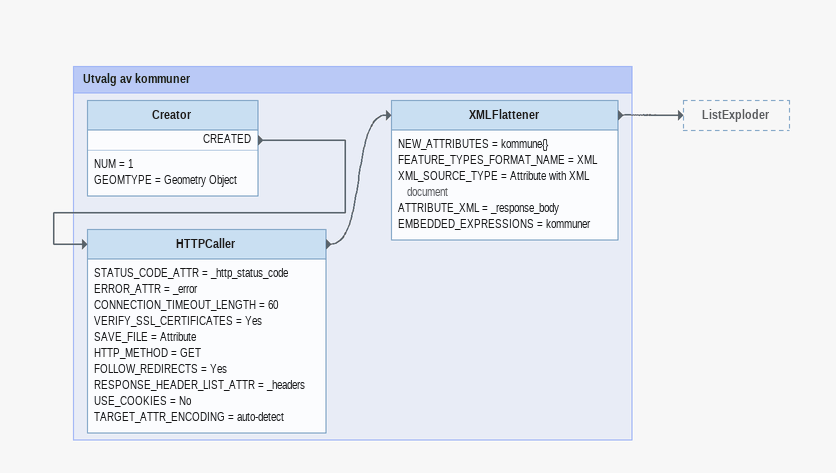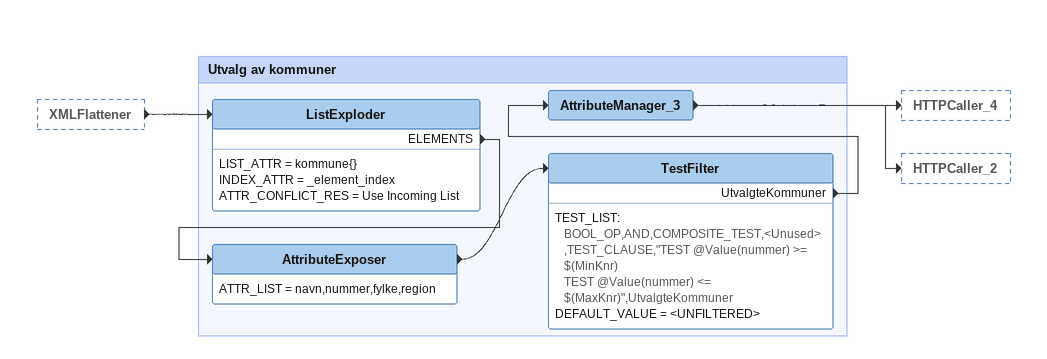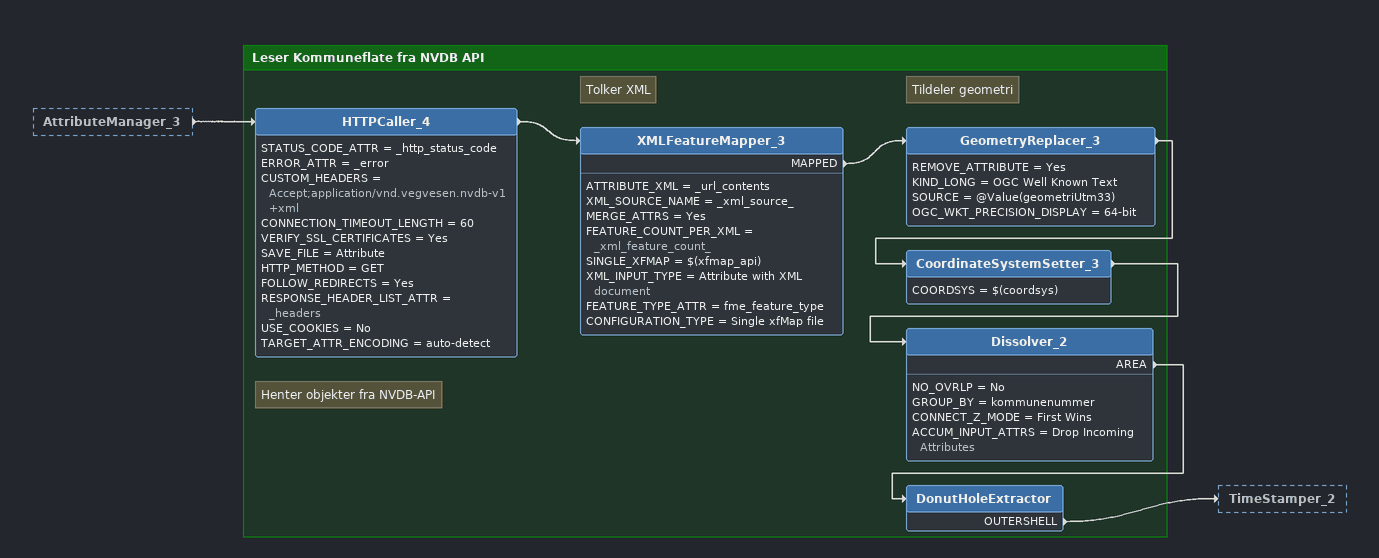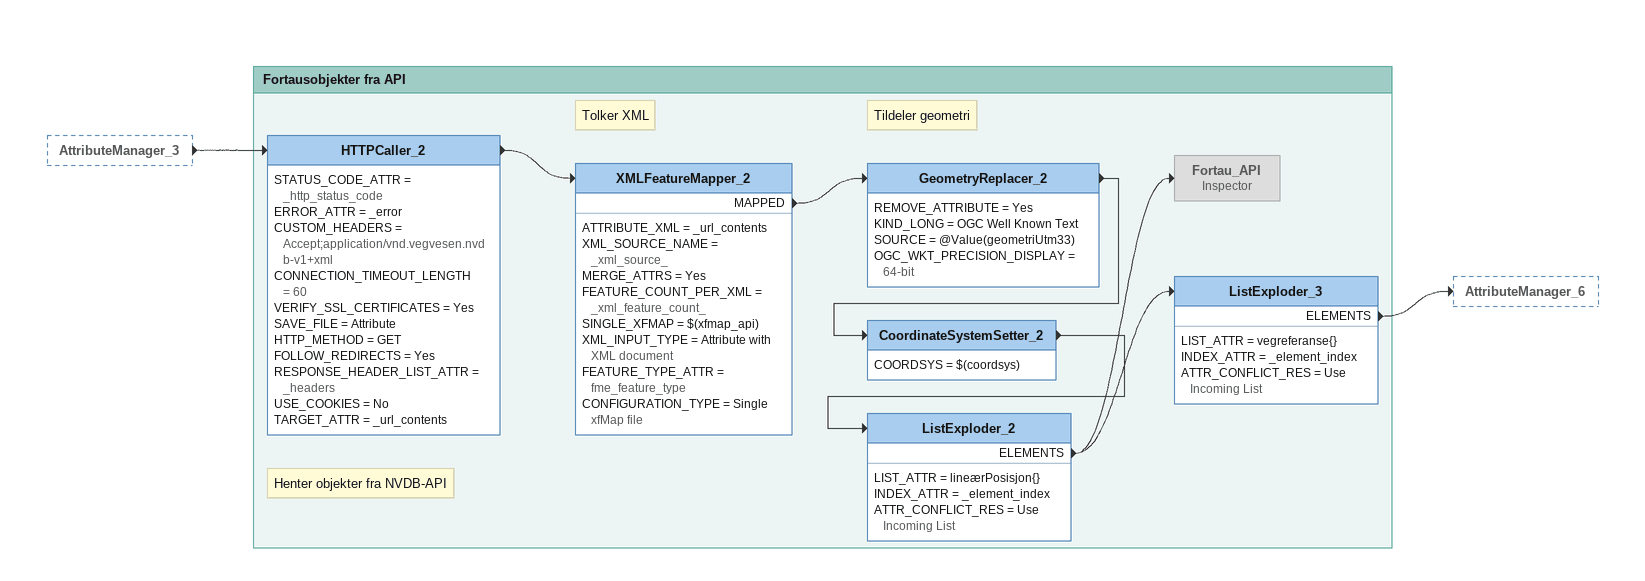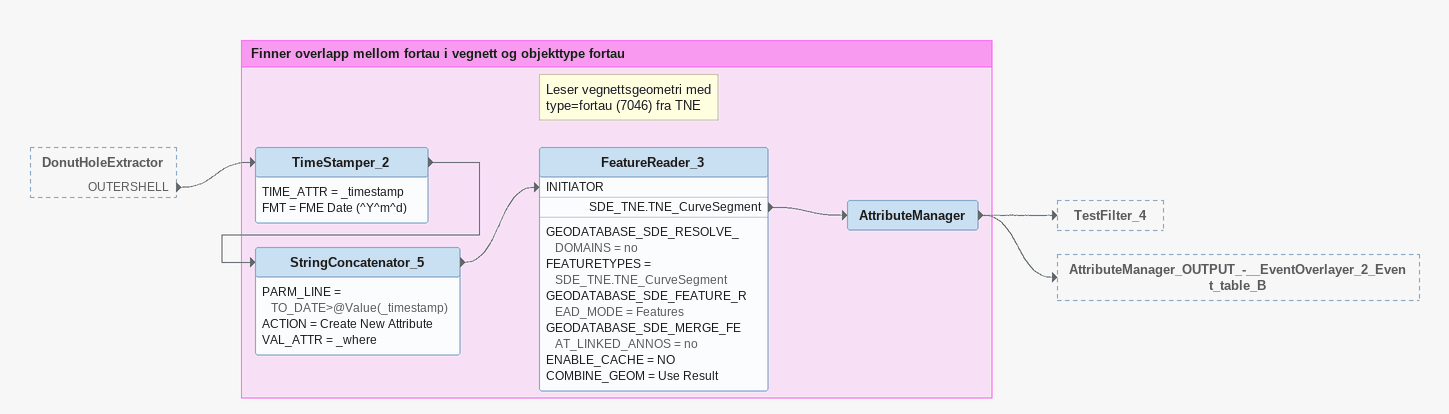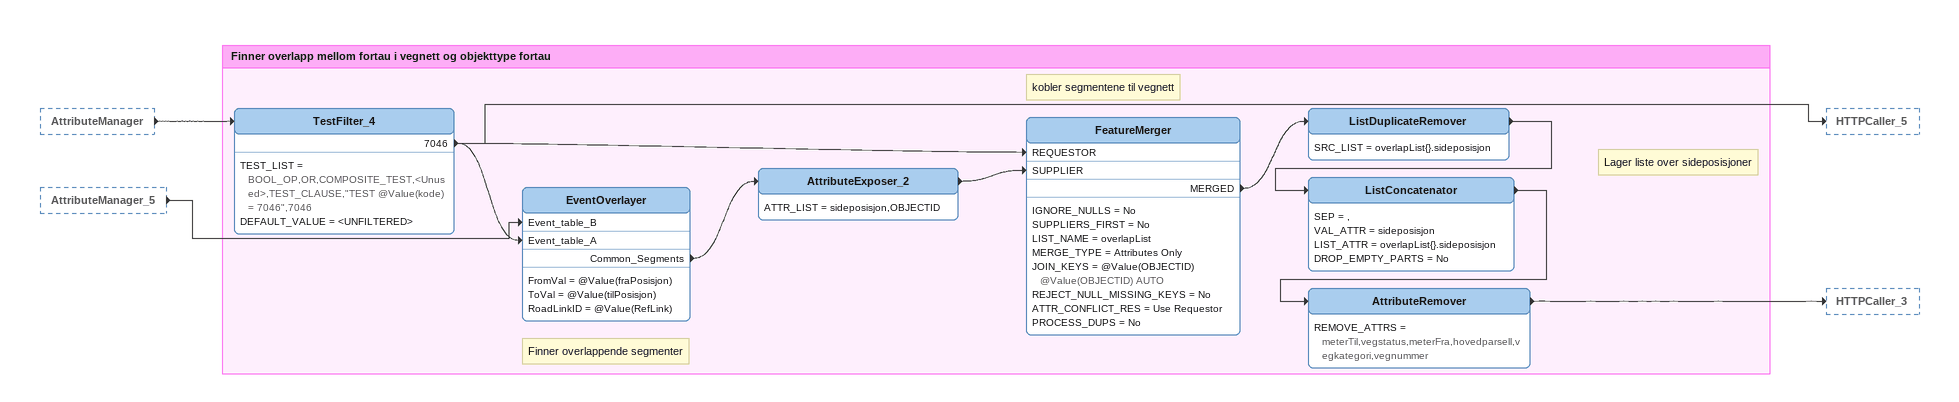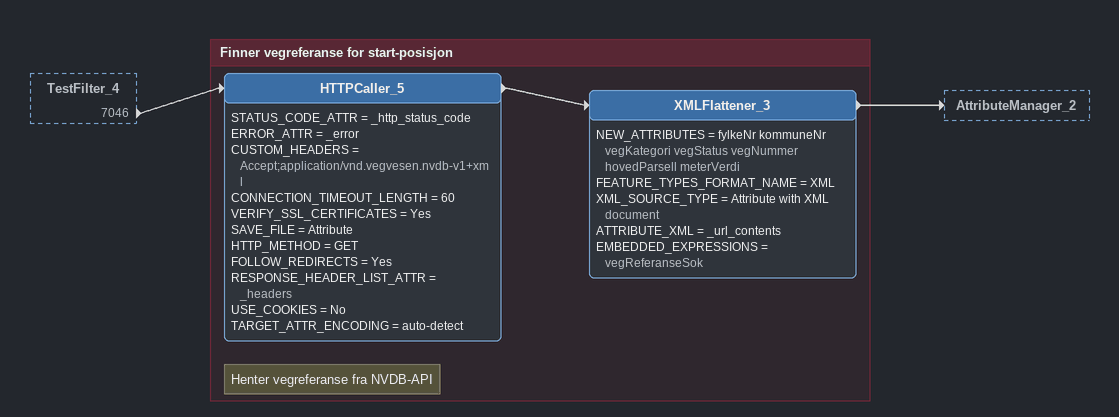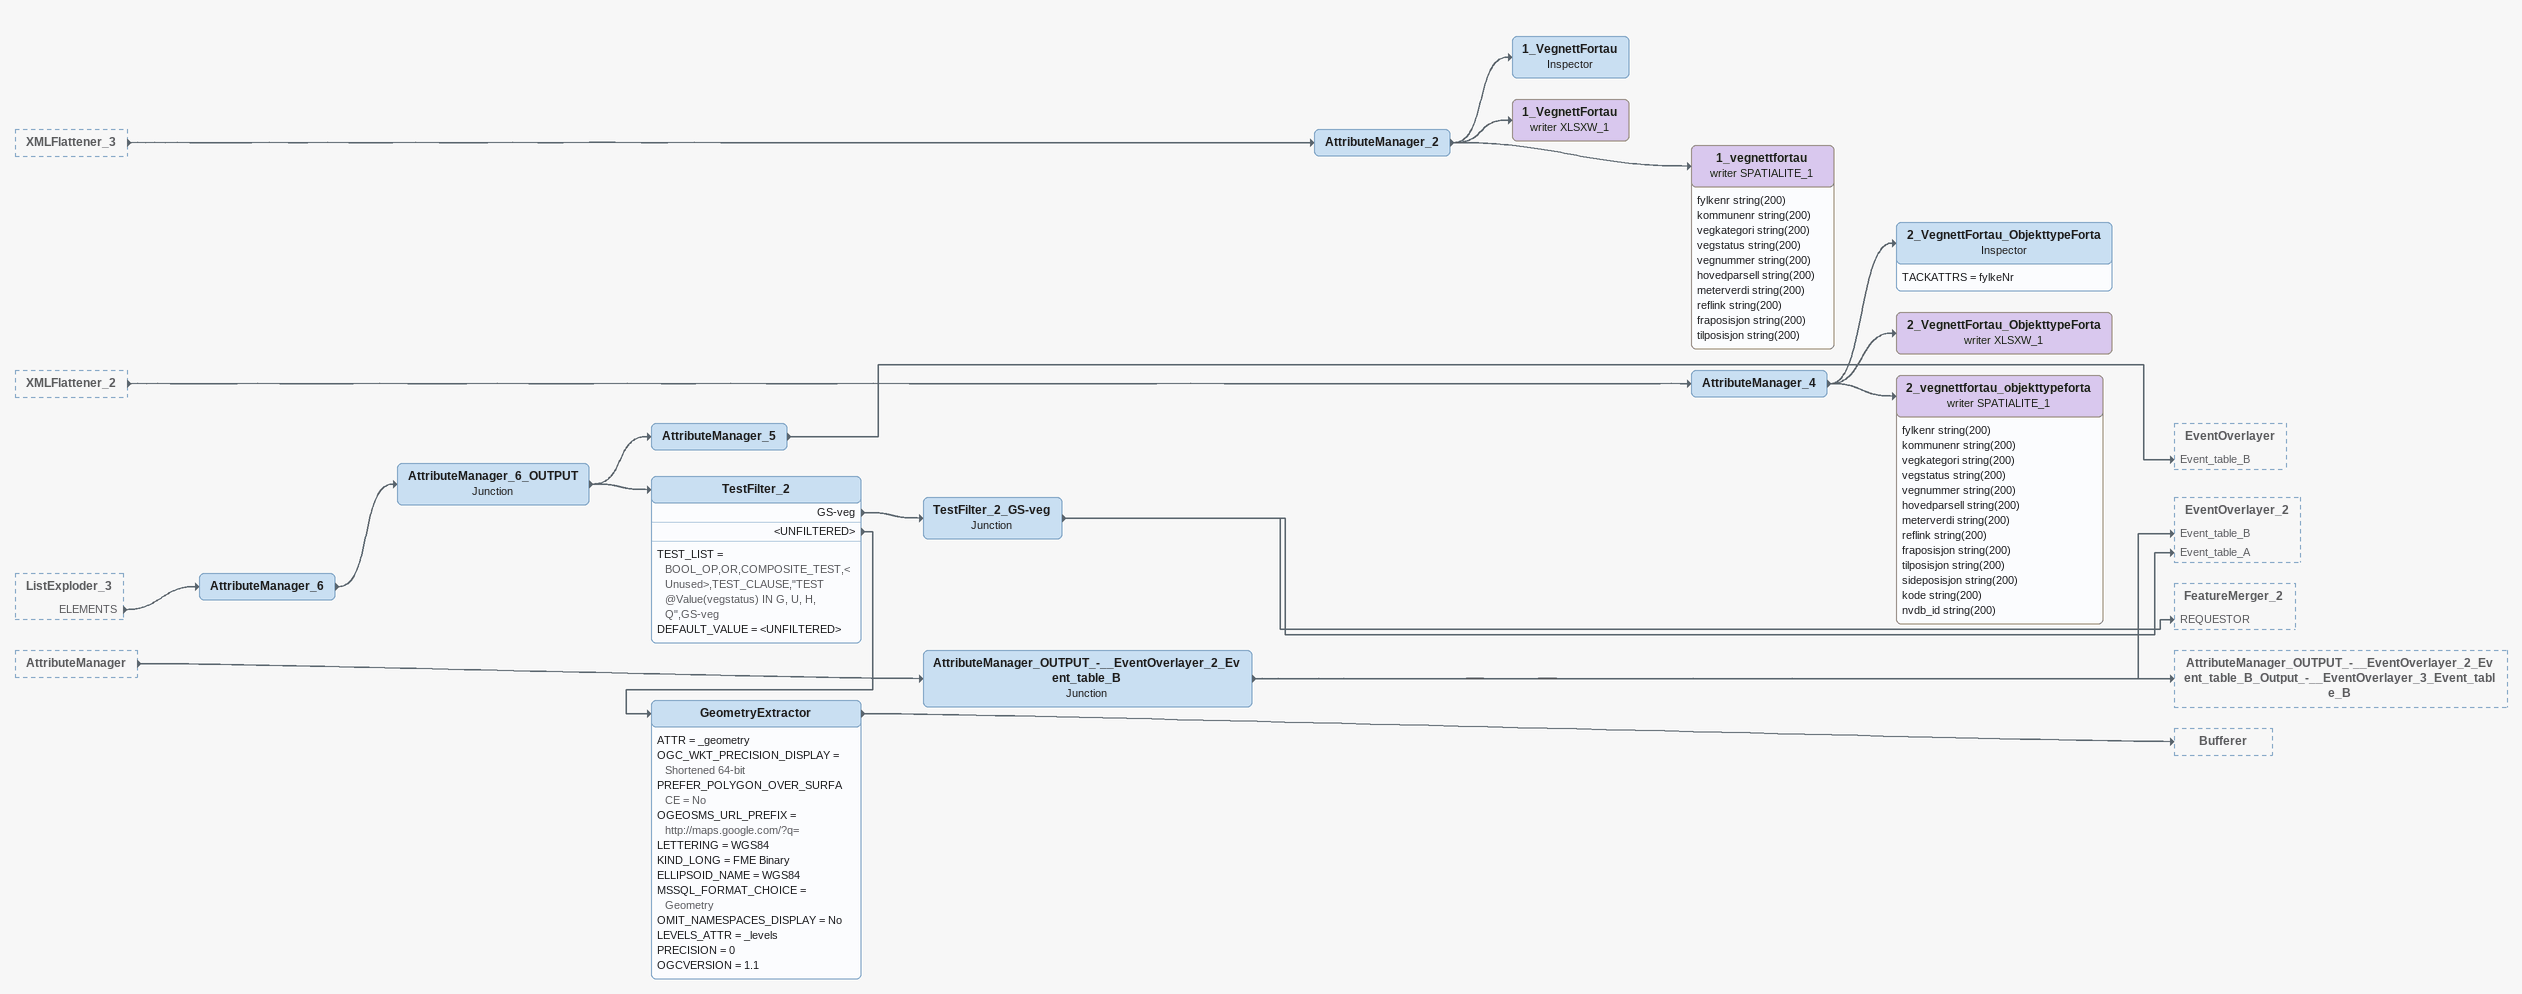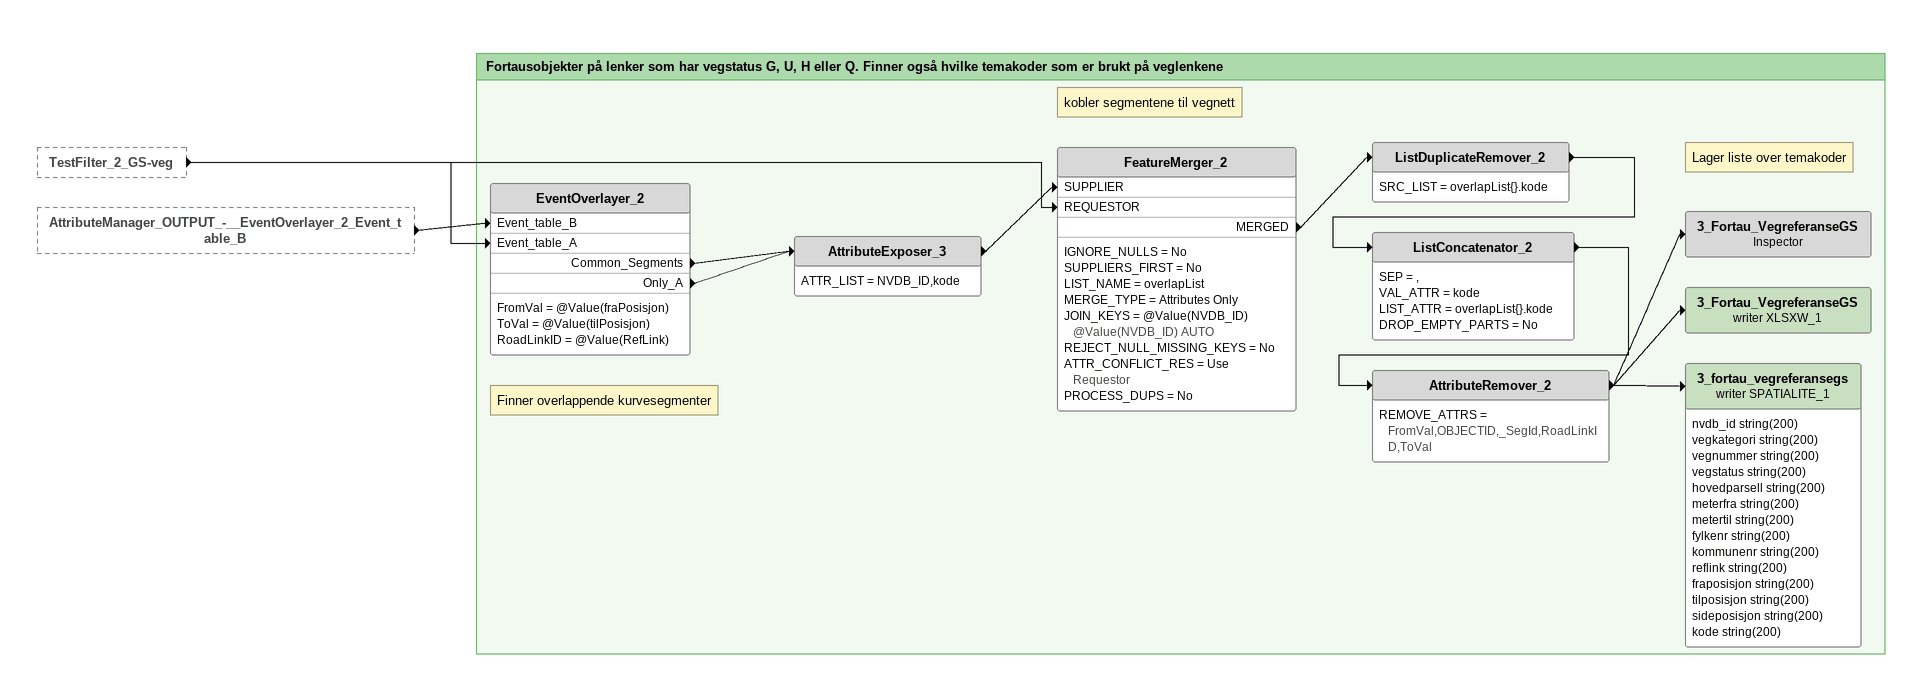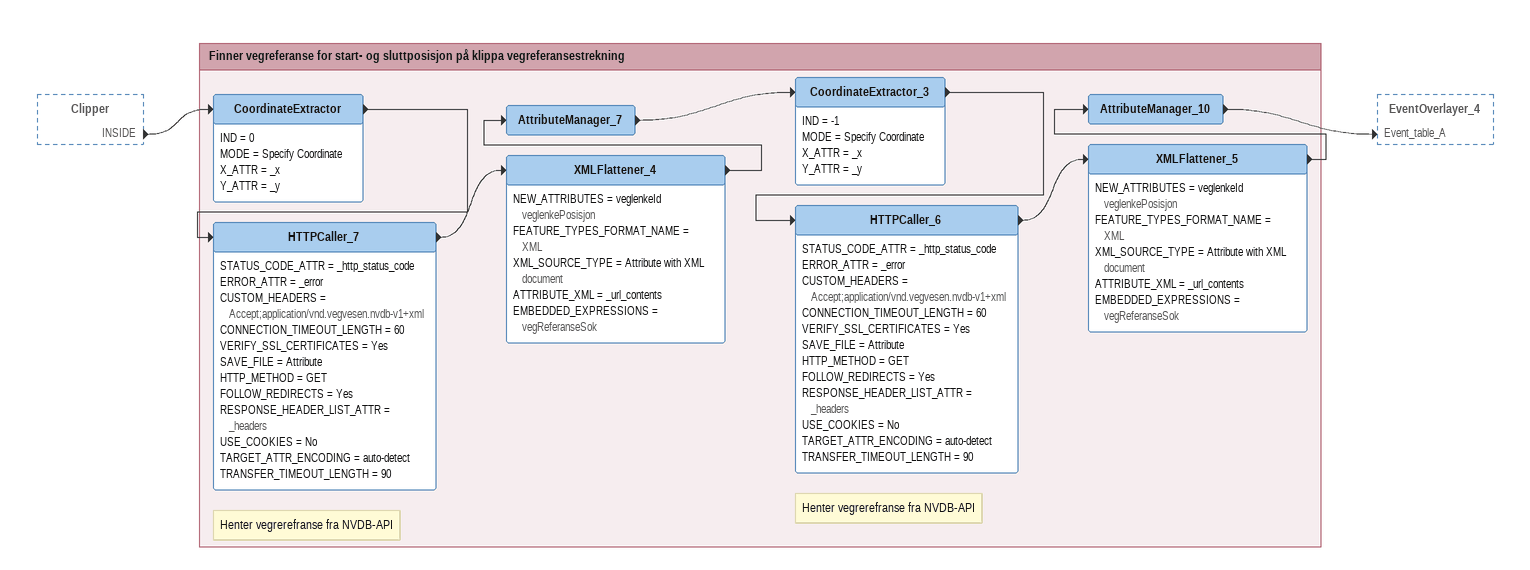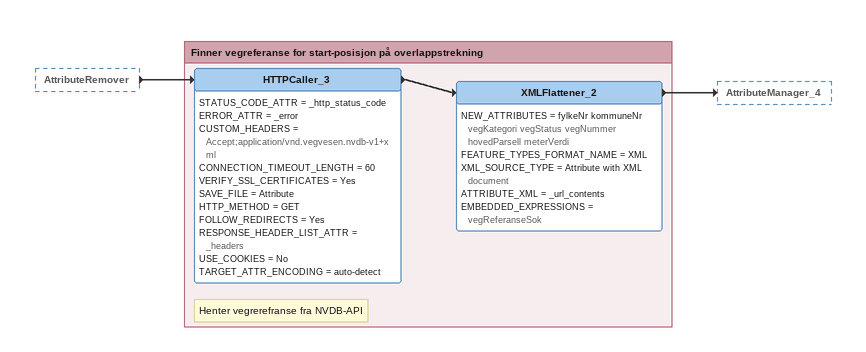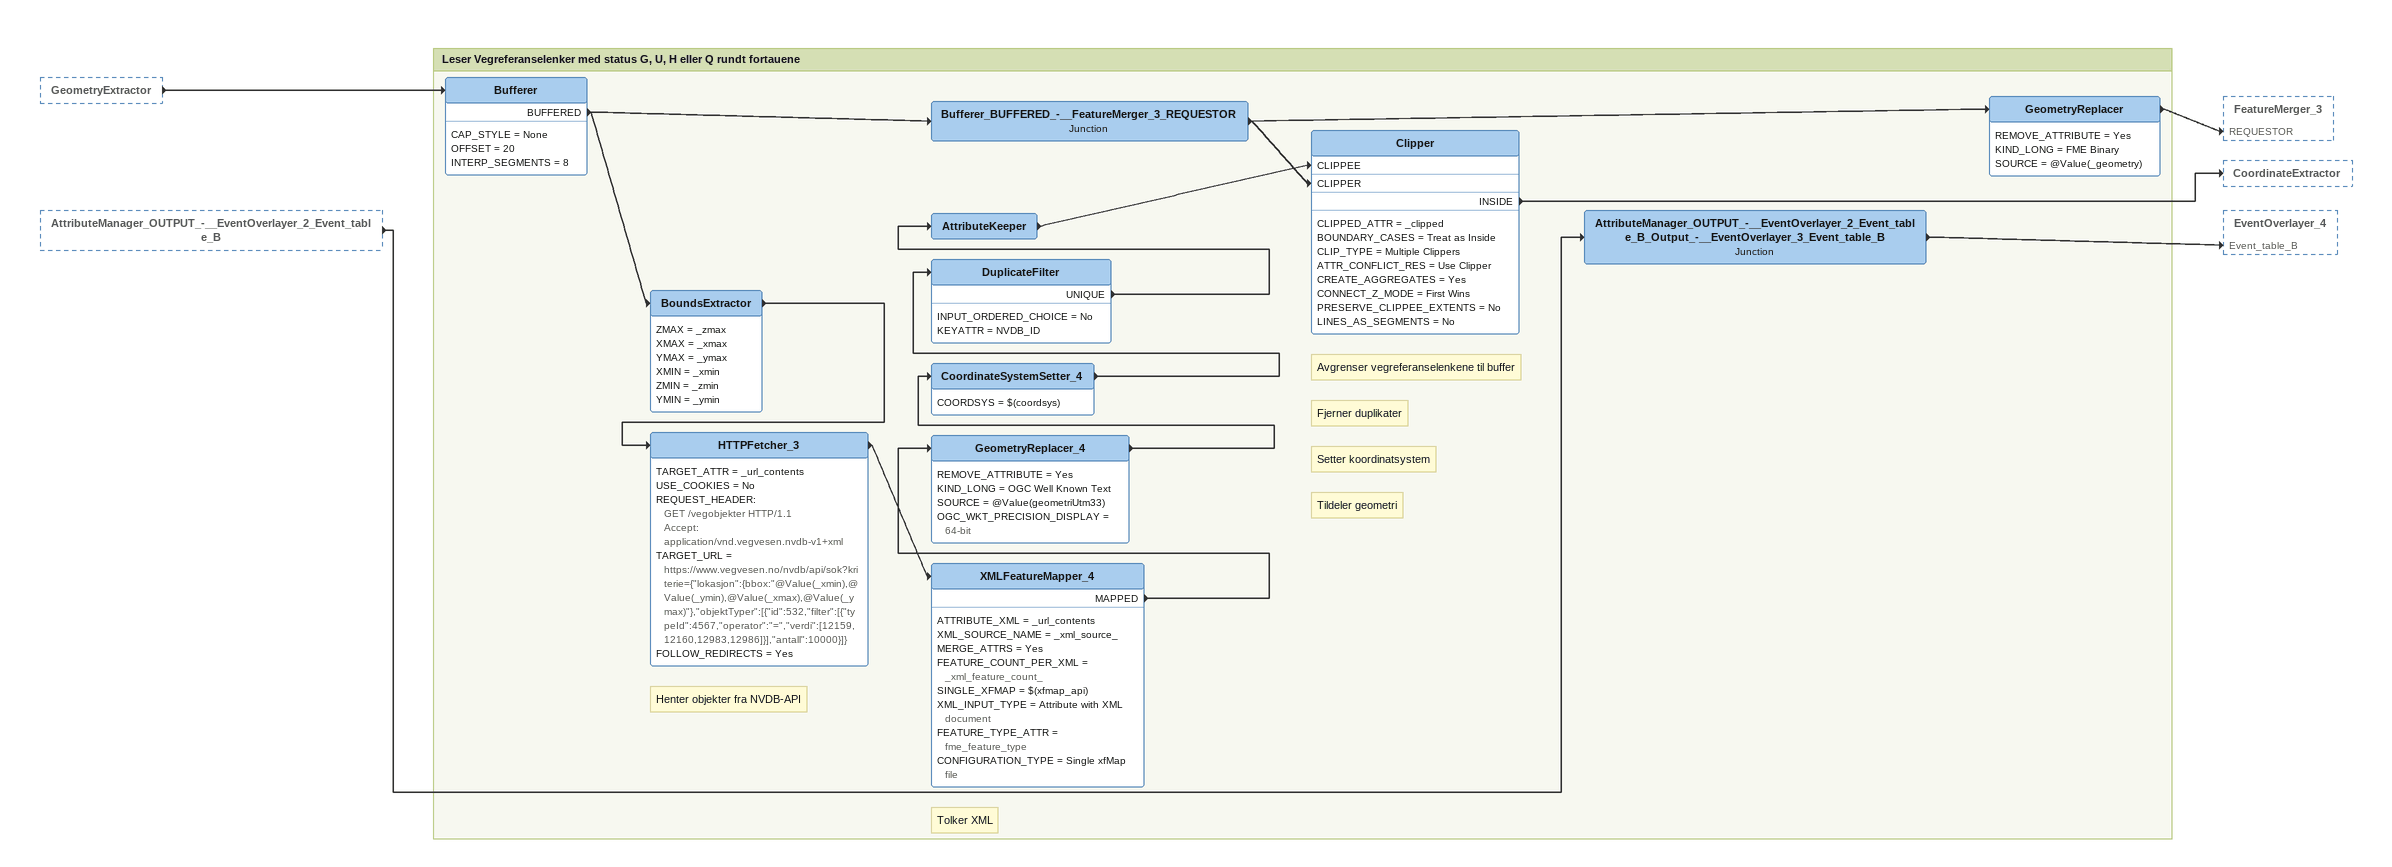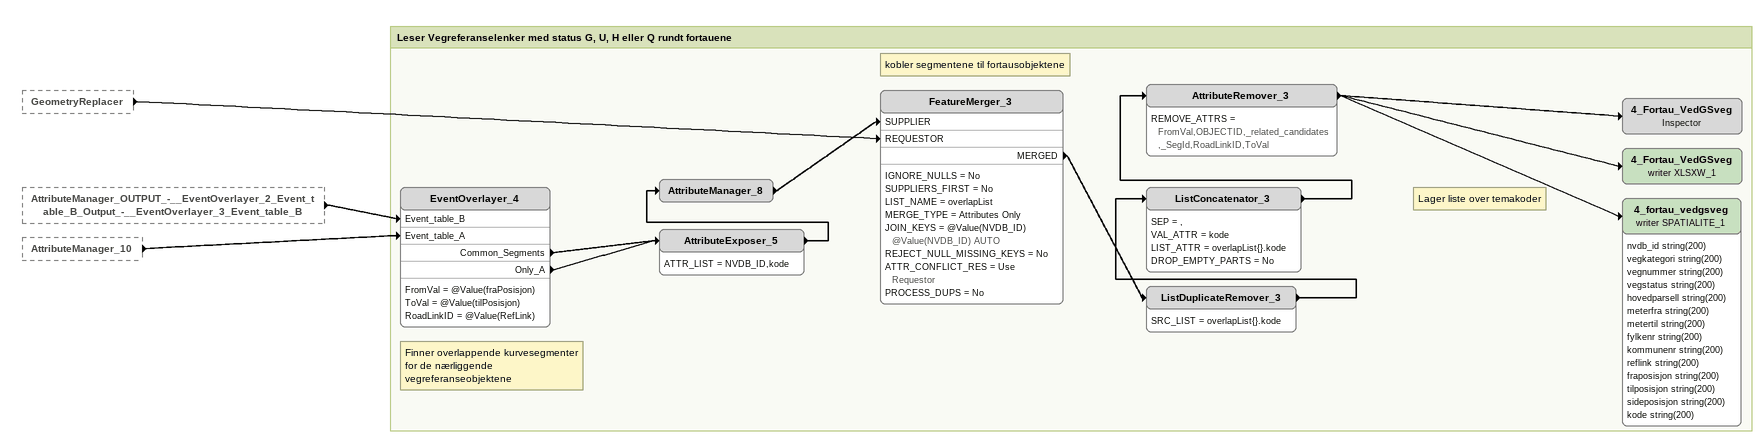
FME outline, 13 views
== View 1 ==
Bookmark: Utvalg av kommuner
Creator
    NUM = 1
    GEOMTYPE = Geometry Object
    CREATED -> HTTPCaller
HTTPCaller
    STATUS_CODE_ATTR = _http_status_code
    ERROR_ATTR = _error
    CONNECTION_TIMEOUT_LENGTH = 60
    VERIFY_SSL_CERTIFICATES = Yes
    SAVE_FILE = Attribute
    HTTP_METHOD = GET
    FOLLOW_REDIRECTS = Yes
    RESPONSE_HEADER_LIST_ATTR = _headers
    USE_COOKIES = No
    TARGET_ATTR_ENCODING = auto-detect
    -> XMLFlattener
XMLFlattener
    NEW_ATTRIBUTES = kommune{}
    FEATURE_TYPES_FORMAT_NAME = XML
    XML_SOURCE_TYPE = Attribute with XML document
    ATTRIBUTE_XML = _response_body
    EMBEDDED_EXPRESSIONS = kommuner
    -> ListExploder

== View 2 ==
XMLFlattener [outside]
    -> ListExploder

Bookmark: Utvalg av kommuner
ListExploder
    LIST_ATTR = kommune{}
    INDEX_ATTR = _element_index
    ATTR_CONFLICT_RES = Use Incoming List
    ELEMENTS -> AttributeExposer
AttributeExposer
    ATTR_LIST = navn,nummer,fylke,region
    -> TestFilter
TestFilter
    TEST_LIST:
      BOOL_OP,AND,COMPOSITE_TEST,<Unused>,TEST_CLAUSE,"TEST @Value(nummer) >= $(MinKnr)
      TEST @Value(nummer) <= $(MaxKnr)",UtvalgteKommuner
    DEFAULT_VALUE = <UNFILTERED>
    UtvalgteKommuner -> AttributeManager_3
AttributeManager_3
    -> HTTPCaller_4
    -> HTTPCaller_2

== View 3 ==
AttributeManager_3 [outside]
    -> HTTPCaller_4

Bookmark: Leser Kommuneflate fra NVDB API
Note: Henter objekter fra NVDB-API
HTTPCaller_4
    STATUS_CODE_ATTR = _http_status_code
    ERROR_ATTR = _error
    CUSTOM_HEADERS = Accept;application/vnd.vegvesen.nvdb-v1+xml
    CONNECTION_TIMEOUT_LENGTH = 60
    VERIFY_SSL_CERTIFICATES = Yes
    SAVE_FILE = Attribute
    HTTP_METHOD = GET
    FOLLOW_REDIRECTS = Yes
    RESPONSE_HEADER_LIST_ATTR = _headers
    USE_COOKIES = No
    TARGET_ATTR_ENCODING = auto-detect
    -> XMLFeatureMapper_3
Note: Tolker XML
XMLFeatureMapper_3
    ATTRIBUTE_XML = _url_contents
    XML_SOURCE_NAME = _xml_source_
    MERGE_ATTRS = Yes
    FEATURE_COUNT_PER_XML = _xml_feature_count_
    SINGLE_XFMAP = $(xfmap_api)
    XML_INPUT_TYPE = Attribute with XML document
    FEATURE_TYPE_ATTR = fme_feature_type
    CONFIGURATION_TYPE = Single xfMap file
    MAPPED -> GeometryReplacer_3
Note: Tildeler geometri
GeometryReplacer_3
    REMOVE_ATTRIBUTE = Yes
    KIND_LONG = OGC Well Known Text
    SOURCE = @Value(geometriUtm33)
    OGC_WKT_PRECISION_DISPLAY = 64-bit
    -> CoordinateSystemSetter_3
CoordinateSystemSetter_3
    COORDSYS = $(coordsys)
    -> Dissolver_2
Dissolver_2
    NO_OVRLP = No
    GROUP_BY = kommunenummer
    CONNECT_Z_MODE = First Wins
    ACCUM_INPUT_ATTRS = Drop Incoming Attributes
    AREA -> DonutHoleExtractor
DonutHoleExtractor
    OUTERSHELL -> TimeStamper_2

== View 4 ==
AttributeManager_3 [outside]
    -> HTTPCaller_2

Bookmark: Fortausobjekter fra API
Note: Henter objekter fra NVDB-API
HTTPCaller_2
    STATUS_CODE_ATTR = _http_status_code
    ERROR_ATTR = _error
    CUSTOM_HEADERS = Accept;application/vnd.vegvesen.nvdb-v1+xml
    CONNECTION_TIMEOUT_LENGTH = 60
    VERIFY_SSL_CERTIFICATES = Yes
    SAVE_FILE = Attribute
    HTTP_METHOD = GET
    FOLLOW_REDIRECTS = Yes
    RESPONSE_HEADER_LIST_ATTR = _headers
    USE_COOKIES = No
    TARGET_ATTR = _url_contents
    -> XMLFeatureMapper_2
Note: Tolker XML
XMLFeatureMapper_2
    ATTRIBUTE_XML = _url_contents
    XML_SOURCE_NAME = _xml_source_
    MERGE_ATTRS = Yes
    FEATURE_COUNT_PER_XML = _xml_feature_count_
    SINGLE_XFMAP = $(xfmap_api)
    XML_INPUT_TYPE = Attribute with XML document
    FEATURE_TYPE_ATTR = fme_feature_type
    CONFIGURATION_TYPE = Single xfMap file
    MAPPED -> GeometryReplacer_2
Note: Tildeler geometri
GeometryReplacer_2
    REMOVE_ATTRIBUTE = Yes
    KIND_LONG = OGC Well Known Text
    SOURCE = @Value(geometriUtm33)
    OGC_WKT_PRECISION_DISPLAY = 64-bit
    -> CoordinateSystemSetter_2
CoordinateSystemSetter_2
    COORDSYS = $(coordsys)
    -> ListExploder_2
ListExploder_2
    LIST_ATTR = lineærPosisjon{}
    INDEX_ATTR = _element_index
    ATTR_CONFLICT_RES = Use Incoming List
    ELEMENTS -> Fortau_API
    ELEMENTS -> ListExploder_3
Fortau_API: Inspector [off]
ListExploder_3
    LIST_ATTR = vegreferanse{}
    INDEX_ATTR = _element_index
    ATTR_CONFLICT_RES = Use Incoming List
    ELEMENTS -> AttributeManager_6

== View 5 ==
DonutHoleExtractor [outside]
    OUTERSHELL -> TimeStamper_2

Bookmark: Finner overlapp mellom fortau i vegnett og objekttype fortau
TimeStamper_2
    TIME_ATTR = _timestamp
    FMT = FME Date (^Y^m^d)
    -> StringConcatenator_5
StringConcatenator_5
    PARM_LINE = TO_DATE>@Value(_timestamp)
    ACTION = Create New Attribute
    VAL_ATTR = _where
    -> FeatureReader_3 [INITIATOR]
Note: Leser vegnettsgeometri med type=fortau (7046) fra TNE
FeatureReader_3
    GEODATABASE_SDE_RESOLVE_DOMAINS = no
    FEATURETYPES = SDE_TNE.TNE_CurveSegment
    GEODATABASE_SDE_FEATURE_READ_MODE = Features
    GEODATABASE_SDE_MERGE_FEAT_LINKED_ANNOS = no
    ENABLE_CACHE = NO
    COMBINE_GEOM = Use Result
    SDE_TNE.TNE_CurveSegment -> AttributeManager
AttributeManager
    -> TestFilter_4
    -> AttributeManager_OUTPUT_-__EventOverlayer_2_Event_table_B

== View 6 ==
AttributeManager [outside]
    -> TestFilter_4
AttributeManager_5 [outside]
    -> EventOverlayer [Event_table_B]

Bookmark: Finner overlapp mellom fortau i vegnett og objekttype fortau
TestFilter_4
    TEST_LIST = BOOL_OP,OR,COMPOSITE_TEST,<Unused>,TEST_CLAUSE,"TEST @Value(kode) = 7046",7046
    DEFAULT_VALUE = <UNFILTERED>
    7046 -> HTTPCaller_5
    7046 -> FeatureMerger [REQUESTOR]
    7046 -> EventOverlayer [Event_table_A]
Note: Finner overlappende segmenter
EventOverlayer
    FromVal = @Value(fraPosisjon)
    ToVal = @Value(tilPosisjon)
    RoadLinkID = @Value(RefLink)
    Common_Segments -> AttributeExposer_2
AttributeExposer_2
    ATTR_LIST = sideposisjon,OBJECTID
    -> FeatureMerger [SUPPLIER]
Note: kobler segmentene til vegnett
FeatureMerger
    IGNORE_NULLS = No
    SUPPLIERS_FIRST = No
    LIST_NAME = overlapList
    MERGE_TYPE = Attributes Only
    JOIN_KEYS = @Value(OBJECTID) @Value(OBJECTID) AUTO
    REJECT_NULL_MISSING_KEYS = No
    ATTR_CONFLICT_RES = Use Requestor
    PROCESS_DUPS = No
    MERGED -> ListDuplicateRemover
ListDuplicateRemover
    SRC_LIST = overlapList{}.sideposisjon
    -> ListConcatenator
Note: Lager liste over sideposisjoner
ListConcatenator
    SEP = ,
    VAL_ATTR = sideposisjon
    LIST_ATTR = overlapList{}.sideposisjon
    DROP_EMPTY_PARTS = No
    -> AttributeRemover
AttributeRemover
    REMOVE_ATTRS = meterTil,vegstatus,meterFra,hovedparsell,vegkategori,vegnummer
    -> HTTPCaller_3

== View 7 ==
TestFilter_4 [outside]
    7046 -> HTTPCaller_5

Bookmark: Finner vegreferanse for start-posisjon
Note: Henter vegreferanse fra NVDB-API
HTTPCaller_5
    STATUS_CODE_ATTR = _http_status_code
    ERROR_ATTR = _error
    CUSTOM_HEADERS = Accept;application/vnd.vegvesen.nvdb-v1+xml
    CONNECTION_TIMEOUT_LENGTH = 60
    VERIFY_SSL_CERTIFICATES = Yes
    SAVE_FILE = Attribute
    HTTP_METHOD = GET
    FOLLOW_REDIRECTS = Yes
    RESPONSE_HEADER_LIST_ATTR = _headers
    USE_COOKIES = No
    TARGET_ATTR_ENCODING = auto-detect
    -> XMLFlattener_3
XMLFlattener_3
    NEW_ATTRIBUTES = fylkeNr kommuneNr vegKategori vegStatus vegNummer hovedParsell meterVerdi
    FEATURE_TYPES_FORMAT_NAME = XML
    XML_SOURCE_TYPE = Attribute with XML document
    ATTRIBUTE_XML = _url_contents
    EMBEDDED_EXPRESSIONS = vegReferanseSok
    -> AttributeManager_2

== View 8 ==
XMLFlattener_3 [outside]
    -> AttributeManager_2
XMLFlattener_2 [outside]
    -> AttributeManager_4
ListExploder_3 [outside]
    ELEMENTS -> AttributeManager_6
AttributeManager [outside]
    -> AttributeManager_OUTPUT_-__EventOverlayer_2_Event_table_B
AttributeManager_2
    -> 1_VegnettFortau (writer XLSXW_1)
    -> 1_VegnettFortau
    -> 1_vegnettfortau (writer SPATIALITE_1)
1_VegnettFortau: Inspector
1_VegnettFortau (writer XLSXW_1)
1_vegnettfortau (writer SPATIALITE_1)
    attributes: fylkenr string(200), kommunenr string(200), vegkategori string(200), vegstatus string(200), vegnummer string(200), hovedparsell string(200), meterverdi string(200), reflink string(200), fraposisjon string(200), tilposisjon string(200)
AttributeManager_OUTPUT_-__EventOverlayer_2_Event_table_B: Junction
    -> EventOverlayer_2 [Event_table_B]
    -> AttributeManager_OUTPUT_-__EventOverlayer_2_Event_table_B_Output_-__EventOverlayer_3_Event_table_B
AttributeManager_6
    -> AttributeManager_6_OUTPUT
AttributeManager_6_OUTPUT: Junction
    -> AttributeManager_5
    -> TestFilter_2
AttributeManager_5
    -> EventOverlayer [Event_table_B]
AttributeManager_4
    -> 2_VegnettFortau_ObjekttypeForta (writer XLSXW_1)
    -> 2_VegnettFortau_ObjekttypeForta
    -> 2_vegnettfortau_objekttypeforta (writer SPATIALITE_1)
2_VegnettFortau_ObjekttypeForta: Inspector
    TACKATTRS = fylkeNr
2_VegnettFortau_ObjekttypeForta (writer XLSXW_1)
2_vegnettfortau_objekttypeforta (writer SPATIALITE_1)
    attributes: fylkenr string(200), kommunenr string(200), vegkategori string(200), vegstatus string(200), vegnummer string(200), hovedparsell string(200), meterverdi string(200), reflink string(200), fraposisjon string(200), tilposisjon string(200), sideposisjon string(200), kode string(200), nvdb_id string(200)
TestFilter_2
    TEST_LIST = BOOL_OP,OR,COMPOSITE_TEST,<Unused>,TEST_CLAUSE,"TEST @Value(vegstatus) IN G, U, H, Q",GS-veg
    DEFAULT_VALUE = <UNFILTERED>
    GS-veg -> TestFilter_2_GS-veg
    <UNFILTERED> -> GeometryExtractor
TestFilter_2_GS-veg: Junction
    -> FeatureMerger_2 [REQUESTOR]
    -> EventOverlayer_2 [Event_table_A]
GeometryExtractor
    ATTR = _geometry
    OGC_WKT_PRECISION_DISPLAY = Shortened 64-bit
    PREFER_POLYGON_OVER_SURFACE = No
    OGEOSMS_URL_PREFIX = http://maps.google.com/?q=
    LETTERING = WGS84
    KIND_LONG = FME Binary
    ELLIPSOID_NAME = WGS84
    MSSQL_FORMAT_CHOICE = Geometry
    OMIT_NAMESPACES_DISPLAY = No
    LEVELS_ATTR = _levels
    PRECISION = 0
    OGCVERSION = 1.1
    -> Bufferer

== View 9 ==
TestFilter_2_GS-veg [outside]
    -> FeatureMerger_2 [REQUESTOR]
    -> EventOverlayer_2 [Event_table_A]
AttributeManager_OUTPUT_-__EventOverlayer_2_Event_table_B [outside]
    -> EventOverlayer_2 [Event_table_B]

Bookmark: Fortausobjekter på lenker som har vegstatus G, U, H eller Q. Finner også hvilke temakoder som er brukt på veglenkene
Note: Finner overlappende kurvesegmenter
EventOverlayer_2
    FromVal = @Value(fraPosisjon)
    ToVal = @Value(tilPosisjon)
    RoadLinkID = @Value(RefLink)
    Common_Segments -> AttributeExposer_3
    Only_A -> AttributeExposer_3
AttributeExposer_3
    ATTR_LIST = NVDB_ID,kode
    -> FeatureMerger_2 [SUPPLIER]
Note: kobler segmentene til vegnett
FeatureMerger_2
    IGNORE_NULLS = No
    SUPPLIERS_FIRST = No
    LIST_NAME = overlapList
    MERGE_TYPE = Attributes Only
    JOIN_KEYS = @Value(NVDB_ID) @Value(NVDB_ID) AUTO
    REJECT_NULL_MISSING_KEYS = No
    ATTR_CONFLICT_RES = Use Requestor
    PROCESS_DUPS = No
    MERGED -> ListDuplicateRemover_2
ListDuplicateRemover_2
    SRC_LIST = overlapList{}.kode
    -> ListConcatenator_2
Note: Lager liste over temakoder
ListConcatenator_2
    SEP = ,
    VAL_ATTR = kode
    LIST_ATTR = overlapList{}.kode
    DROP_EMPTY_PARTS = No
    -> AttributeRemover_2
AttributeRemover_2
    REMOVE_ATTRS = FromVal,OBJECTID,_SegId,RoadLinkID,ToVal
    -> 3_Fortau_VegreferanseGS
    -> 3_Fortau_VegreferanseGS (writer XLSXW_1)
    -> 3_fortau_vegreferansegs (writer SPATIALITE_1)
3_Fortau_VegreferanseGS: Inspector
3_Fortau_VegreferanseGS (writer XLSXW_1)
3_fortau_vegreferansegs (writer SPATIALITE_1)
    attributes: nvdb_id string(200), vegkategori string(200), vegnummer string(200), vegstatus string(200), hovedparsell string(200), meterfra string(200), metertil string(200), fylkenr string(200), kommunenr string(200), reflink string(200), fraposisjon string(200), tilposisjon string(200), sideposisjon string(200), kode string(200)

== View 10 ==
Clipper [outside]
    INSIDE -> CoordinateExtractor

Bookmark: Finner vegreferanse for start- og sluttposisjon på klippa vegreferansestrekning
CoordinateExtractor
    IND = 0
    MODE = Specify Coordinate
    X_ATTR = _x
    Y_ATTR = _y
    -> HTTPCaller_7
Note: Henter vegrerefranse fra NVDB-API
HTTPCaller_7
    STATUS_CODE_ATTR = _http_status_code
    ERROR_ATTR = _error
    CUSTOM_HEADERS = Accept;application/vnd.vegvesen.nvdb-v1+xml
    CONNECTION_TIMEOUT_LENGTH = 60
    VERIFY_SSL_CERTIFICATES = Yes
    SAVE_FILE = Attribute
    HTTP_METHOD = GET
    FOLLOW_REDIRECTS = Yes
    RESPONSE_HEADER_LIST_ATTR = _headers
    USE_COOKIES = No
    TARGET_ATTR_ENCODING = auto-detect
    TRANSFER_TIMEOUT_LENGTH = 90
    -> XMLFlattener_4
XMLFlattener_4
    NEW_ATTRIBUTES = veglenkeId veglenkePosisjon
    FEATURE_TYPES_FORMAT_NAME = XML
    XML_SOURCE_TYPE = Attribute with XML document
    ATTRIBUTE_XML = _url_contents
    EMBEDDED_EXPRESSIONS = vegReferanseSok
    -> AttributeManager_7
AttributeManager_7
    -> CoordinateExtractor_3
CoordinateExtractor_3
    IND = -1
    MODE = Specify Coordinate
    X_ATTR = _x
    Y_ATTR = _y
    -> HTTPCaller_6
Note: Henter vegrerefranse fra NVDB-API
HTTPCaller_6
    STATUS_CODE_ATTR = _http_status_code
    ERROR_ATTR = _error
    CUSTOM_HEADERS = Accept;application/vnd.vegvesen.nvdb-v1+xml
    CONNECTION_TIMEOUT_LENGTH = 60
    VERIFY_SSL_CERTIFICATES = Yes
    SAVE_FILE = Attribute
    HTTP_METHOD = GET
    FOLLOW_REDIRECTS = Yes
    RESPONSE_HEADER_LIST_ATTR = _headers
    USE_COOKIES = No
    TARGET_ATTR_ENCODING = auto-detect
    TRANSFER_TIMEOUT_LENGTH = 90
    -> XMLFlattener_5
XMLFlattener_5
    NEW_ATTRIBUTES = veglenkeId veglenkePosisjon
    FEATURE_TYPES_FORMAT_NAME = XML
    XML_SOURCE_TYPE = Attribute with XML document
    ATTRIBUTE_XML = _url_contents
    EMBEDDED_EXPRESSIONS = vegReferanseSok
    -> AttributeManager_10
AttributeManager_10
    -> EventOverlayer_4 [Event_table_A]

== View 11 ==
AttributeRemover [outside]
    -> HTTPCaller_3

Bookmark: Finner vegreferanse for start-posisjon på overlappstrekning
Note: Henter vegrerefranse fra NVDB-API
HTTPCaller_3
    STATUS_CODE_ATTR = _http_status_code
    ERROR_ATTR = _error
    CUSTOM_HEADERS = Accept;application/vnd.vegvesen.nvdb-v1+xml
    CONNECTION_TIMEOUT_LENGTH = 60
    VERIFY_SSL_CERTIFICATES = Yes
    SAVE_FILE = Attribute
    HTTP_METHOD = GET
    FOLLOW_REDIRECTS = Yes
    RESPONSE_HEADER_LIST_ATTR = _headers
    USE_COOKIES = No
    TARGET_ATTR_ENCODING = auto-detect
    -> XMLFlattener_2
XMLFlattener_2
    NEW_ATTRIBUTES = fylkeNr kommuneNr vegKategori vegStatus vegNummer hovedParsell meterVerdi
    FEATURE_TYPES_FORMAT_NAME = XML
    XML_SOURCE_TYPE = Attribute with XML document
    ATTRIBUTE_XML = _url_contents
    EMBEDDED_EXPRESSIONS = vegReferanseSok
    -> AttributeManager_4

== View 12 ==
GeometryExtractor [outside]
    -> Bufferer
AttributeManager_OUTPUT_-__EventOverlayer_2_Event_table_B [outside]
    -> AttributeManager_OUTPUT_-__EventOverlayer_2_Event_table_B_Output_-__EventOverlayer_3_Event_table_B

Bookmark: Leser Vegreferanselenker med status G, U, H eller Q rundt fortauene
AttributeManager_OUTPUT_-__EventOverlayer_2_Event_table_B_Output_-__EventOverlayer_3_Event_table_B: Junction
    -> EventOverlayer_4 [Event_table_B]
Bufferer
    CAP_STYLE = None
    OFFSET = 20
    INTERP_SEGMENTS = 8
    BUFFERED -> Bufferer_BUFFERED_-__FeatureMerger_3_REQUESTOR
    BUFFERED -> BoundsExtractor
Bufferer_BUFFERED_-__FeatureMerger_3_REQUESTOR: Junction
    -> GeometryReplacer
    -> Clipper [CLIPPER]
GeometryReplacer
    REMOVE_ATTRIBUTE = Yes
    KIND_LONG = FME Binary
    SOURCE = @Value(_geometry)
    -> FeatureMerger_3 [REQUESTOR]
BoundsExtractor
    ZMAX = _zmax
    XMAX = _xmax
    YMAX = _ymax
    XMIN = _xmin
    ZMIN = _zmin
    YMIN = _ymin
    -> HTTPFetcher_3
Note: Henter objekter fra NVDB-API
HTTPFetcher_3
    TARGET_ATTR = _url_contents
    USE_COOKIES = No
    REQUEST_HEADER:
      GET /vegobjekter HTTP/1.1
      Accept: application/vnd.vegvesen.nvdb-v1+xml
    TARGET_URL = https://www.vegvesen.no/nvdb/api/sok?kriterie={"lokasjon":{bbox:"@Value(_xmin),@Value(_ymin),@Value(_xmax),@Value(_ymax)"},"objektTyper":[{"id":532,"filter":[{"typeId":4567,"operator":"=","verdi":[12159,12160,12983,12986]}],"antall":10000}]}
    FOLLOW_REDIRECTS = Yes
    -> XMLFeatureMapper_4
Note: Tolker XML
XMLFeatureMapper_4
    ATTRIBUTE_XML = _url_contents
    XML_SOURCE_NAME = _xml_source_
    MERGE_ATTRS = Yes
    FEATURE_COUNT_PER_XML = _xml_feature_count_
    SINGLE_XFMAP = $(xfmap_api)
    XML_INPUT_TYPE = Attribute with XML document
    FEATURE_TYPE_ATTR = fme_feature_type
    CONFIGURATION_TYPE = Single xfMap file
    MAPPED -> GeometryReplacer_4
Note: Tildeler geometri
GeometryReplacer_4
    REMOVE_ATTRIBUTE = Yes
    KIND_LONG = OGC Well Known Text
    SOURCE = @Value(geometriUtm33)
    OGC_WKT_PRECISION_DISPLAY = 64-bit
    -> CoordinateSystemSetter_4
Note: Setter koordinatsystem
CoordinateSystemSetter_4
    COORDSYS = $(coordsys)
    -> DuplicateFilter
Note: Fjerner duplikater
DuplicateFilter
    INPUT_ORDERED_CHOICE = No
    KEYATTR = NVDB_ID
    UNIQUE -> AttributeKeeper
AttributeKeeper
    -> Clipper [CLIPPEE]
Note: Avgrenser vegreferanselenkene til buffer
Clipper
    CLIPPED_ATTR = _clipped
    BOUNDARY_CASES = Treat as Inside
    CLIP_TYPE = Multiple Clippers
    ATTR_CONFLICT_RES = Use Clipper
    CREATE_AGGREGATES = Yes
    CONNECT_Z_MODE = First Wins
    PRESERVE_CLIPPEE_EXTENTS = No
    LINES_AS_SEGMENTS = No
    INSIDE -> CoordinateExtractor

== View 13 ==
GeometryReplacer [outside]
    -> FeatureMerger_3 [REQUESTOR]
AttributeManager_OUTPUT_-__EventOverlayer_2_Event_table_B_Output_-__EventOverlayer_3_Event_table_B [outside]
    -> EventOverlayer_4 [Event_table_B]
AttributeManager_10 [outside]
    -> EventOverlayer_4 [Event_table_A]

Bookmark: Leser Vegreferanselenker med status G, U, H eller Q rundt fortauene
Note: Finner overlappende kurvesegmenter for de nærliggende vegreferanseobjektene
EventOverlayer_4
    FromVal = @Value(fraPosisjon)
    ToVal = @Value(tilPosisjon)
    RoadLinkID = @Value(RefLink)
    Common_Segments -> AttributeExposer_5
    Only_A -> AttributeExposer_5
AttributeExposer_5
    ATTR_LIST = NVDB_ID,kode
    -> AttributeManager_8
AttributeManager_8
    -> FeatureMerger_3 [SUPPLIER]
Note: kobler segmentene til fortausobjektene
FeatureMerger_3
    IGNORE_NULLS = No
    SUPPLIERS_FIRST = No
    LIST_NAME = overlapList
    MERGE_TYPE = Attributes Only
    JOIN_KEYS = @Value(NVDB_ID) @Value(NVDB_ID) AUTO
    REJECT_NULL_MISSING_KEYS = No
    ATTR_CONFLICT_RES = Use Requestor
    PROCESS_DUPS = No
    MERGED -> ListDuplicateRemover_3
ListDuplicateRemover_3
    SRC_LIST = overlapList{}.kode
    -> ListConcatenator_3
Note: Lager liste over temakoder
ListConcatenator_3
    SEP = ,
    VAL_ATTR = kode
    LIST_ATTR = overlapList{}.kode
    DROP_EMPTY_PARTS = No
    -> AttributeRemover_3
AttributeRemover_3
    REMOVE_ATTRS = FromVal,OBJECTID,_related_candidates,_SegId,RoadLinkID,ToVal
    -> 4_Fortau_VedGSveg
    -> 4_Fortau_VedGSveg (writer XLSXW_1)
    -> 4_fortau_vedgsveg (writer SPATIALITE_1)
4_Fortau_VedGSveg: Inspector
4_Fortau_VedGSveg (writer XLSXW_1)
4_fortau_vedgsveg (writer SPATIALITE_1)
    attributes: nvdb_id string(200), vegkategori string(200), vegnummer string(200), vegstatus string(200), hovedparsell string(200), meterfra string(200), metertil string(200), fylkenr string(200), kommunenr string(200), reflink string(200), fraposisjon string(200), tilposisjon string(200), sideposisjon string(200), kode string(200)
